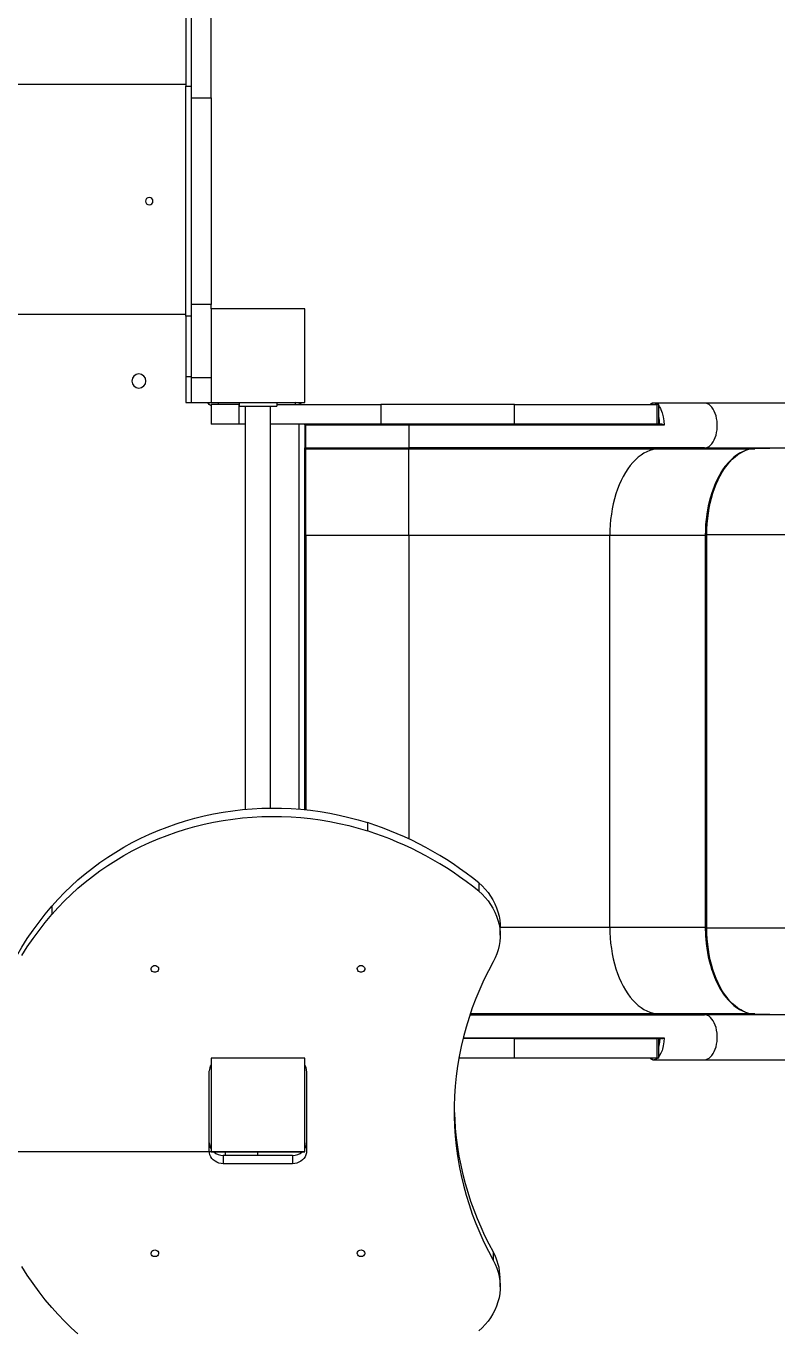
# Model space of a CAD drawing. Header units: millimetres. Extents: x -3852 to 3754, y -3689 to 3034.
# Drawn here: x -119 to 682, y -1707 to -314 of the extents above; entities that cross this region are included whole.
import ezdxf

# ---------------------------------------------------------------- set-up
doc = ezdxf.new("R2010")
doc.units = ezdxf.units.MM
for name, color, linetype in [('DIKOM_ОБЪЕКТ', 7, 'Continuous'), ('DIKOM_РАЗМЕР_ЗОНА', 7, 'Continuous'), ('DIKOM_РАЗМЕР_ОБЪЕКТА', 7, 'Continuous')]:
    doc.layers.add(name, color=color, linetype=linetype)
doc.styles.add('style1', font='arial.ttf', dxfattribs={"width": 0.8})
doc.dimstyles.new('1-50', dxfattribs={"dimtxt": 300, "dimasz": 200, "dimexe": 100, "dimexo": 0, "dimgap": 100, "dimtad": 1, "dimtxsty": 'style1', "dimcen": 200, "dimclrd": 7, "dimclre": 7, "dimclrt": 7, "dimadec": 1, "dimazin": 2, "dimtfac": 1, "dimtmove": 0, "dimatfit": 2, "dimfxl": 0, "dimlwd": 25, "dimlwe": 18, "dimarcsym": 0})

# ---------------------------------------------------------------- blocks, each defined once
blk = doc.blocks.new('*D0')
at = {"layer": 'Defpoints', "color": 0, "transparency": 16777216}
for p in [(-1645.6, 756.6), (2216.6, 747.4), (2216.6, -2337.9)]:
    blk.add_point(p, dxfattribs=at)
at = {"layer": 'DIKOM_РАЗМЕР_ОБЪЕКТА', "color": 7, "lineweight": 18, "transparency": 16777216}
for p, q in [((-1645.6, 756.6), (-1645.6, -2437.9)), ((2216.6, 747.4), (2216.6, -2437.9))]:
    blk.add_line(p, q, dxfattribs=at)
at = {"layer": 'DIKOM_РАЗМЕР_ОБЪЕКТА', "color": 7, "lineweight": 25, "transparency": 16777216}
blk.add_line((-1445.6, -2337.9), (2016.6, -2337.9), dxfattribs=at)
at = {"layer": 'DIKOM_РАЗМЕР_ОБЪЕКТА', "color": 7, "transparency": 16777216}
for points in [[(-1445.6, -2304.6), (-1445.6, -2371.2), (-1645.6, -2337.9)], [(2016.6, -2304.6), (2016.6, -2371.2), (2216.6, -2337.9)]]:
    blk.add_solid(points, dxfattribs=at)
at = {"layer": 'DIKOM_РАЗМЕР_ОБЪЕКТА', "color": 7, "transparency": 16777216, "insert": (156.9, -2084.6), "char_height": 300, "attachment_point": 5, "style": 'style1'}
blk.add_mtext('3900', dxfattribs=at)
blk = doc.blocks.new('*D1')
at = {"layer": 'Defpoints', "color": 0, "transparency": 16777216}
for p in [(-1988.2, 1533.9), (178.5, 1533.9), (178.5, -1516.1)]:
    blk.add_point(p, dxfattribs=at)
at = {"layer": 'DIKOM_РАЗМЕР_ОБЪЕКТА', "color": 7, "lineweight": 18, "transparency": 16777216}
for p, q in [((178.5, 1533.9), (-2088.2, 1533.9)), ((178.5, -1516.1), (-2088.2, -1516.1))]:
    blk.add_line(p, q, dxfattribs=at)
at = {"layer": 'DIKOM_РАЗМЕР_ОБЪЕКТА', "color": 7, "lineweight": 25, "transparency": 16777216}
blk.add_line((-1988.2, -1316.1), (-1988.2, 1333.9), dxfattribs=at)
at = {"layer": 'DIKOM_РАЗМЕР_ОБЪЕКТА', "color": 7, "transparency": 16777216}
for points in [[(-2021.5, 1333.9), (-1954.8, 1333.9), (-1988.2, 1533.9)], [(-2021.5, -1316.1), (-1954.8, -1316.1), (-1988.2, -1516.1)]]:
    blk.add_solid(points, dxfattribs=at)
at = {"layer": 'DIKOM_РАЗМЕР_ОБЪЕКТА', "color": 7, "transparency": 16777216, "insert": (-2241.4, 17.3), "char_height": 300, "attachment_point": 5, "rotation": 90, "style": 'style1'}
blk.add_mtext('3050', dxfattribs=at)
blk = doc.blocks.new('*D2')
at = {"layer": 'Defpoints', "color": 0, "transparency": 16777216}
for p in [(3754.4, 468), (-3145.6, -2016.1), (3754.4, -3589.2)]:
    blk.add_point(p, dxfattribs=at)
at = {"layer": 'DIKOM_РАЗМЕР_ЗОНА', "color": 7, "lineweight": 18, "transparency": 16777216}
for p, q in [((3754.4, 468), (3754.4, -3689.2)), ((-3145.6, -2016.1), (-3145.6, -3689.2))]:
    blk.add_line(p, q, dxfattribs=at)
at = {"layer": 'DIKOM_РАЗМЕР_ЗОНА', "color": 7, "lineweight": 25, "transparency": 16777216}
blk.add_line((-2945.6, -3589.2), (3554.4, -3589.2), dxfattribs=at)
at = {"layer": 'DIKOM_РАЗМЕР_ЗОНА', "color": 7, "transparency": 16777216}
for points in [[(-2945.6, -3555.9), (-2945.6, -3622.5), (-3145.6, -3589.2)], [(3554.4, -3555.9), (3554.4, -3622.5), (3754.4, -3589.2)]]:
    blk.add_solid(points, dxfattribs=at)
at = {"layer": 'DIKOM_РАЗМЕР_ЗОНА', "color": 7, "transparency": 16777216, "insert": (461.9, -3336), "char_height": 300, "attachment_point": 5, "style": 'style1'}
blk.add_mtext('6900', dxfattribs=at)

msp = doc.modelspace()

# ---------------------------------------------------------------- linework, layer by layer
at = {"layer": 'DIKOM_ОБЪЕКТ', "color": 7, "linetype": 'Continuous', "lineweight": 15}
for p, q in [((57.538, -390.867), (57.538, -111.366)), ((78.538, -390.867), (78.538, -111.366)), ((51.538, -123.789), (51.538, -378.445)), ((-594.462, -376.117), (51.538, -376.117)), ((51.538, -623.789), (51.538, -378.445)), ((51.538, -378.445), (57.538, -378.445)), ((57.538, -390.867), (78.538, -390.867)), ((57.538, -611.366), (57.538, -390.867)), ((78.538, -390.867), (78.538, -611.366)), ((78.538, -611.366), (57.538, -611.366)), ((57.538, -689.242), (57.538, -611.366)), ((78.538, -616.117), (78.538, -611.366)), ((51.538, -622.117), (-594.462, -622.117)), ((51.538, -623.789), (51.538, -688.478)), ((57.538, -623.789), (51.538, -623.789)), ((178.538, -616.117), (78.538, -616.117)), ((78.538, -616.117), (78.538, -716.117)), ((178.538, -616.117), (78.538, -616.117)), ((178.538, -716.117), (178.538, -616.117)), ((178.538, -716.117), (178.538, -616.117)), ((51.538, -688.478), (51.538, -716.117)), ((51.538, -688.478), (57.538, -688.478)), ((57.538, -689.242), (78.538, -689.242)), ((57.538, -716.117), (57.538, -689.242)), ((51.538, -716.117), (57.538, -716.117)), ((57.538, -716.117), (78.538, -716.117)), ((78.538, -716.117), (178.538, -716.117)), ((78.538, -718.117), (78.538, -739.117)), ((108.537, -718.117), (78.538, -718.117)), ((86.538, -718.117), (86.538, -716.117)), ((108.537, -739.117), (108.537, -718.117)), ((108.537, -718.117), (108.538, -718.117)), ((108.538, -716.117), (108.538, -720.117)), ((108.538, -720.117), (148.538, -720.117)), ((115.038, -720.117), (115.038, -1150.381)), ((142.038, -1149.014), (142.038, -720.117)), ((148.538, -716.117), (148.538, -720.117)), ((148.538, -718.117), (259.688, -718.117)), ((168.538, -718.117), (168.538, -716.117)), ((259.688, -718.117), (259.688, -739.117)), ((402.439, -718.117), (259.688, -718.117)), ((402.439, -739.117), (402.439, -718.117)), ((402.439, -718.117), (554.299, -718.117)), ((550.135, -716.617), (550.088, -716.617)), ((550.699, -716.617), (550.135, -716.617)), ((604.96, -716.617), (550.699, -716.617)), ((554.299, -718.117), (554.299, -739.117)), ((556.198, -718.117), (554.299, -718.117)), ((556.198, -739.117), (556.198, -718.117)), ((699.163, -716.617), (604.96, -716.617)), ((681.876, -716.617), (642.299, -716.617)), ((108.537, -739.117), (78.538, -739.117)), ((115.038, -739.117), (108.537, -739.117)), ((259.688, -739.117), (142.038, -739.117)), ((172.538, -1150.126), (172.538, -739.117)), ((178.538, -739.942), (178.538, -739.117)), ((178.538, -740.117), (178.538, -763.617)), ((179.538, -740.095), (179.538, -739.117)), ((179.538, -764.617), (179.538, -740.095)), ((289.493, -740.095), (179.538, -740.095)), ((402.439, -739.117), (259.688, -739.117)), ((289.493, -739.117), (289.493, -740.095)), ((289.493, -740.095), (289.493, -764.617)), ((561.982, -740.095), (289.493, -740.095)), ((554.299, -739.117), (402.439, -739.117)), ((556.198, -739.117), (554.299, -739.117)), ((559.42, -739.117), (556.675, -739.117)), ((178.538, -763.617), (178.538, -764.618)), ((178.538, -1150.678), (178.538, -764.443)), ((178.538, -764.618), (178.538, -844.76)), ((179.538, -764.617), (289.493, -764.617)), ((179.538, -765.618), (179.538, -764.617)), ((179.538, -765.618), (289.493, -765.618)), ((179.538, -858.117), (179.538, -765.618)), ((604.96, -764.617), (289.493, -764.617)), ((289.493, -764.617), (289.493, -765.618)), ((289.493, -765.618), (556.78, -765.618)), ((289.493, -858.117), (289.493, -765.618)), ((556.78, -765.618), (604.96, -764.617)), ((556.78, -765.618), (658.825, -765.618)), ((604.96, -764.617), (707.006, -764.617)), ((707.006, -764.617), (658.825, -765.618)), ((647.764, -767.766), (647.95, -767.687)), ((178.538, -858.117), (179.538, -858.117)), ((289.493, -858.117), (179.538, -858.117)), ((179.538, -858.117), (179.538, -1150.78)), ((504.011, -858.117), (289.493, -858.117)), ((289.493, -858.117), (289.493, -1181.915)), ((606.056, -858.117), (504.011, -858.117)), ((504.011, -1276.117), (504.011, -858.117)), ((606.056, -1276.117), (606.056, -858.117)), ((606.269, -858.117), (606.056, -858.117)), ((606.269, -1276.117), (606.269, -858.117)), ((606.816, -857.119), (606.286, -857.119)), ((607.563, -857.119), (606.816, -857.119)), ((606.816, -857.119), (606.816, -1277.115)), ((607.563, -857.119), (762.863, -857.119)), ((607.563, -1277.115), (607.563, -857.119)), ((245.314, -1164.567), (245.314, -1173.447)), ((364.091, -1228.955), (364.091, -1237.835)), ((-91.354, -1253.719), (-91.354, -1262.599)), ((386.987, -1284.759), (386.987, -1275.879)), ((386.987, -1276.117), (504.011, -1276.117)), ((504.011, -1276.117), (606.056, -1276.117)), ((606.056, -1276.117), (606.269, -1276.117)), ((606.277, -1277.115), (606.816, -1277.115)), ((606.816, -1277.115), (607.563, -1277.115)), ((762.863, -1277.115), (607.563, -1277.115)), ((354.792, -1369.617), (604.96, -1369.617)), ((556.78, -1368.616), (355.127, -1368.616)), ((604.96, -1369.617), (556.78, -1368.616)), ((658.825, -1368.616), (556.78, -1368.616)), ((707.006, -1369.617), (604.96, -1369.617)), ((658.825, -1368.616), (707.006, -1369.617)), ((402.439, -1395.117), (347.422, -1395.117)), ((347.664, -1394.139), (561.982, -1394.139)), ((402.439, -1416.117), (402.439, -1395.117)), ((402.439, -1395.117), (554.299, -1395.117)), ((554.299, -1395.117), (554.299, -1416.117)), ((556.198, -1395.117), (554.299, -1395.117)), ((556.198, -1416.117), (556.198, -1395.117)), ((559.42, -1395.117), (556.674, -1395.117)), ((178.538, -1416.117), (78.538, -1416.117)), ((78.538, -1416.117), (78.538, -1516.117)), ((178.538, -1516.117), (178.538, -1416.117)), ((402.439, -1416.117), (342.989, -1416.117)), ((554.299, -1416.117), (402.439, -1416.117)), ((550.088, -1417.617), (550.135, -1417.617)), ((550.135, -1417.617), (550.699, -1417.617)), ((550.699, -1417.617), (604.96, -1417.617)), ((556.198, -1416.117), (554.299, -1416.117)), ((604.96, -1417.617), (699.163, -1417.617)), ((642.299, -1417.617), (681.876, -1417.617)), ((76.538, -1515.012), (76.538, -1429.898)), ((180.538, -1429.898), (180.538, -1515.012)), ((78.538, -1516.117), (178.538, -1516.117)), ((94.033, -1519.725), (94.033, -1516.117)), ((128.538, -1519.725), (128.538, -1516.117)), ((91.538, -1519.725), (91.538, -1528.605)), ((165.538, -1519.725), (91.538, -1519.725)), ((165.538, -1528.605), (91.538, -1528.605)), ((165.538, -1519.725), (165.538, -1528.605)), ((379.581, -1622.873), (379.581, -1631.753)), ((386.987, -1660.151), (386.987, -1651.271))]:
    msp.add_line(p, q, dxfattribs=at)
at = {"layer": 'DIKOM_ОБЪЕКТ', "color": 7, "linetype": 'Continuous', "lineweight": 15, "flags": 128}
for points in [[(78.538, -719.559), (76.638, -718.016), (75.095, -716.117)], [(556.198, -719.66), (556.222, -719.686), (556.911, -720.579), (557.534, -721.518), (558.092, -722.482), (558.588, -723.454), (560.036, -727.136), (561.092, -731.259), (561.739, -735.639), (561.982, -740.095)], [(604.96, -764.617), (606.685, -764.428), (608.384, -763.863), (610.028, -762.932), (611.592, -761.648), (613.051, -760.033), (614.383, -758.112), (615.567, -755.915), (616.583, -753.477), (617.416, -750.836), (618.052, -748.033), (618.482, -745.114), (618.699, -742.124), (618.699, -739.11), (618.482, -736.12), (618.052, -733.201), (617.416, -730.398), (616.583, -727.757), (615.567, -725.319), (614.383, -723.122), (613.051, -721.201), (611.592, -719.586), (610.028, -718.302), (608.384, -717.371), (606.685, -716.806), (604.96, -716.617)], [(556.198, -732.696), (556.622, -735.386), (556.857, -739.117)], [(321.983, -764.795), (321.729, -764.813), (320.997, -764.829), (319.868, -764.842), (318.47, -764.85), (316.962, -764.852), (315.512, -764.847), (314.284, -764.838), (313.417, -764.823), (313.008, -764.806), (312.983, -764.801), (313.237, -764.783), (313.969, -764.767), (315.098, -764.754), (316.495, -764.746), (318.004, -764.744), (319.454, -764.749), (320.682, -764.758), (321.549, -764.772), (321.958, -764.789), (321.983, -764.795)], [(423.376, -764.785), (423.122, -764.803), (422.39, -764.82), (421.261, -764.835), (419.863, -764.846), (418.354, -764.851), (416.904, -764.85), (415.676, -764.844), (414.809, -764.832), (414.401, -764.816), (414.376, -764.811), (414.629, -764.793), (415.362, -764.775), (416.491, -764.761), (417.888, -764.75), (419.397, -764.745), (420.847, -764.745), (422.075, -764.752), (422.942, -764.764), (423.351, -764.779), (423.376, -764.785)], [(556.78, -765.618), (553.46, -765.831), (550.155, -766.405), (546.877, -767.339), (543.639, -768.628), (540.453, -770.269), (537.333, -772.253), (534.29, -774.574), (531.336, -777.223), (528.483, -780.189), (525.742, -783.46), (523.124, -787.023), (520.639, -790.866), (518.296, -794.971), (516.106, -799.325), (514.076, -803.909), (512.215, -808.705), (510.529, -813.695), (509.026, -818.859), (507.711, -824.177), (506.59, -829.628), (505.666, -835.191), (504.944, -840.843), (504.426, -846.563), (504.115, -852.329), (504.011, -858.117)], [(520.014, -764.775), (519.761, -764.792), (519.028, -764.81), (517.899, -764.827), (516.502, -764.84), (514.993, -764.849), (513.543, -764.852), (512.315, -764.848), (511.448, -764.839), (511.039, -764.825), (511.014, -764.82), (511.268, -764.803), (512, -764.785), (513.129, -764.769), (514.527, -764.755), (516.036, -764.747), (517.486, -764.744), (518.714, -764.748), (519.581, -764.757), (519.989, -764.77), (520.014, -764.775)], [(658.825, -765.618), (655.506, -765.831), (652.201, -766.405), (648.923, -767.339), (645.684, -768.628), (642.499, -770.269), (639.378, -772.253), (636.335, -774.574), (633.381, -777.223), (630.528, -780.189), (627.84, -783.393)], [(607.563, -857.119), (607.666, -851.364), (607.976, -845.631), (608.491, -839.944), (609.208, -834.324), (610.126, -828.793), (611.241, -823.373), (612.548, -818.086), (614.042, -812.951), (615.717, -807.989), (617.567, -803.22), (619.585, -798.661), (621.762, -794.332), (624.09, -790.249), (626.561, -786.427), (629.163, -782.883), (631.888, -779.629), (634.723, -776.678), (637.66, -774.043), (640.685, -771.733), (643.787, -769.758), (646.954, -768.124), (647.764, -767.766)], [(627.84, -783.393), (627.788, -783.46), (625.169, -787.023), (622.684, -790.866), (620.342, -794.971), (618.151, -799.325), (616.122, -803.909), (614.26, -808.705), (612.575, -813.695), (611.072, -818.859), (609.757, -824.177), (608.635, -829.628), (607.712, -835.191), (606.989, -840.843), (606.472, -846.563), (606.16, -852.329), (606.056, -858.117)], [(606.269, -858.117), (606.36, -852.72), (606.45, -850.489), (606.667, -846.806), (606.981, -842.998), (607.419, -838.943), (607.985, -834.756), (608.685, -830.491), (609.521, -826.195), (610.494, -821.904), (611.603, -817.651), (612.846, -813.46), (614.22, -809.354), (615.723, -805.354), (617.35, -801.476), (619.097, -797.738), (620.959, -794.154), (622.93, -790.737), (625.005, -787.498), (627.18, -784.448), (628.072, -783.326)], [(623.841, -789.311), (623.396, -790.036), (621.06, -794.132), (618.876, -798.475), (616.852, -803.048), (614.996, -807.833), (613.315, -812.81), (611.817, -817.961), (610.505, -823.266), (609.387, -828.703), (608.466, -834.251), (607.746, -839.889), (607.23, -845.595), (606.92, -851.345), (606.816, -857.119)], [(-91.354, -1253.719), (-84.816, -1246.384), (-78, -1239.259), (-70.916, -1232.352), (-63.572, -1225.672), (-55.977, -1219.226), (-48.139, -1213.024), (-40.069, -1207.071), (-31.776, -1201.376), (-23.27, -1195.944), (-14.561, -1190.784), (-5.66, -1185.9), (3.422, -1181.298), (12.675, -1176.985), (22.088, -1172.965), (31.649, -1169.244), (41.346, -1165.825), (51.169, -1162.713), (61.105, -1159.912), (71.142, -1157.424), (81.268, -1155.254), (91.471, -1153.403), (101.739, -1151.873), (112.059, -1150.668), (122.419, -1149.787), (132.806, -1149.233), (143.209, -1149.005), (153.614, -1149.104), (164.009, -1149.531), (174.381, -1150.283), (184.718, -1151.362), (195.008, -1152.764), (205.238, -1154.489), (215.396, -1156.535), (225.469, -1158.898), (235.446, -1161.577), (245.314, -1164.567)], [(-91.354, -1262.599), (-84.816, -1255.264), (-78, -1248.138), (-70.916, -1241.231), (-63.572, -1234.551), (-55.977, -1228.106), (-48.139, -1221.903), (-40.069, -1215.951), (-31.776, -1210.255), (-23.27, -1204.824), (-14.561, -1199.663), (-5.66, -1194.779), (3.422, -1190.178), (12.675, -1185.865), (22.088, -1181.845), (31.649, -1178.124), (41.346, -1174.705), (51.169, -1171.593), (61.105, -1168.791), (71.142, -1166.304), (81.268, -1164.133), (91.471, -1162.282), (101.739, -1160.753), (112.059, -1159.548), (122.419, -1158.667), (132.806, -1158.112), (143.209, -1157.885), (153.614, -1157.984), (164.009, -1158.41), (174.381, -1159.163), (184.718, -1160.241), (195.008, -1161.644), (205.238, -1163.369), (215.396, -1165.414), (225.469, -1167.778), (235.446, -1170.456), (245.314, -1173.447)], [(364.091, -1228.955), (367.696, -1232.15), (371.038, -1235.571), (374.099, -1239.201), (376.865, -1243.022), (379.319, -1247.013), (381.451, -1251.154), (383.247, -1255.423), (384.7, -1259.798), (385.802, -1264.257), (386.547, -1268.776), (386.931, -1273.332), (386.987, -1275.879)], [(364.091, -1237.835), (367.696, -1241.029), (371.038, -1244.451), (374.099, -1248.081), (376.865, -1251.902), (379.319, -1255.893), (381.451, -1260.034), (383.247, -1264.303), (384.7, -1268.678), (385.802, -1273.137), (386.547, -1277.656), (386.931, -1282.212), (386.951, -1286.781), (386.609, -1291.34), (385.906, -1295.864), (384.845, -1300.331), (383.432, -1304.717), (381.674, -1309), (379.581, -1313.156)], [(-170.951, -1463.575), (-170.907, -1458.319), (-170.55, -1447.812), (-169.836, -1437.32), (-168.765, -1426.854), (-167.34, -1416.421), (-165.561, -1406.034), (-163.43, -1395.701), (-160.948, -1385.433), (-158.119, -1375.238), (-154.945, -1365.128), (-151.429, -1355.11), (-147.574, -1345.196), (-143.384, -1335.394), (-138.863, -1325.713), (-134.015, -1316.164), (-128.845, -1306.754), (-123.358, -1297.492), (-117.558, -1288.389), (-111.452, -1279.451), (-105.046, -1270.688), (-98.344, -1262.108), (-91.354, -1253.719)], [(-123.358, -1306.372), (-117.558, -1297.268), (-111.452, -1288.331), (-105.046, -1279.568), (-98.344, -1270.988), (-91.354, -1262.599)], [(504.011, -1276.117), (504.115, -1281.905), (504.426, -1287.671), (504.944, -1293.391), (505.666, -1299.043), (506.59, -1304.606), (507.711, -1310.057), (509.026, -1315.375), (510.529, -1320.539), (512.215, -1325.529), (514.076, -1330.325), (516.106, -1334.909), (518.296, -1339.262), (520.639, -1343.368), (523.124, -1347.211), (525.742, -1350.774), (528.483, -1354.045), (531.336, -1357.011), (534.29, -1359.66), (537.333, -1361.981), (540.453, -1363.965), (543.639, -1365.605), (546.877, -1366.895), (550.155, -1367.829), (553.46, -1368.403), (556.78, -1368.616)], [(606.056, -1276.117), (606.16, -1281.905), (606.472, -1287.671), (606.989, -1293.391), (607.712, -1299.043), (608.635, -1304.606), (609.757, -1310.057), (611.072, -1315.375), (612.575, -1320.539), (614.26, -1325.529), (616.122, -1330.325), (618.151, -1334.909), (620.342, -1339.262), (622.684, -1343.368), (624.549, -1346.296)], [(624.893, -1346.525), (623.848, -1344.973), (621.748, -1341.491), (619.76, -1337.815), (617.891, -1333.957), (616.146, -1329.928), (614.531, -1325.743), (613.05, -1321.416), (611.709, -1316.962), (610.511, -1312.4), (609.461, -1307.751), (608.561, -1303.041), (607.815, -1298.31), (607.226, -1293.628), (606.799, -1289.168), (606.535, -1285.373), (606.388, -1282.318), (606.29, -1278.71), (606.269, -1276.117)], [(606.816, -1277.115), (606.92, -1282.888), (607.23, -1288.639), (607.746, -1294.344), (608.466, -1299.982), (609.387, -1305.531), (610.505, -1310.968), (611.817, -1316.272), (613.315, -1321.424), (614.996, -1326.401), (616.852, -1331.186), (618.876, -1335.759), (621.06, -1340.102), (623.396, -1344.198), (624.388, -1345.791)], [(646.839, -1366.057), (643.787, -1364.476), (640.685, -1362.501), (637.66, -1360.191), (634.723, -1357.555), (631.888, -1354.605), (629.163, -1351.351), (626.561, -1347.807), (624.09, -1343.985), (621.762, -1339.902), (619.585, -1335.572), (617.567, -1331.014), (615.717, -1326.245), (614.042, -1321.283), (612.548, -1316.148), (611.241, -1310.861), (610.126, -1305.441), (609.208, -1299.91), (608.491, -1294.29), (607.976, -1288.602), (607.666, -1282.87), (607.563, -1277.115)], [(18.538, -1317.006), (19.717, -1317.167), (20.791, -1317.636), (21.665, -1318.371), (22.261, -1319.307), (22.527, -1320.36), (22.438, -1321.438), (22.002, -1322.443), (21.259, -1323.288), (20.273, -1323.897), (19.134, -1324.215), (17.942, -1324.215), (16.802, -1323.897), (15.817, -1323.288), (15.074, -1322.443), (14.638, -1321.438), (14.549, -1320.36), (14.814, -1319.307), (15.411, -1318.371), (16.285, -1317.636), (17.359, -1317.167), (18.538, -1317.006)], [(238.538, -1317.006), (239.717, -1317.167), (240.791, -1317.636), (241.665, -1318.371), (242.261, -1319.307), (242.527, -1320.36), (242.438, -1321.438), (242.002, -1322.443), (241.259, -1323.288), (240.273, -1323.897), (239.134, -1324.215), (237.942, -1324.215), (236.802, -1323.897), (235.817, -1323.288), (235.074, -1322.443), (234.638, -1321.438), (234.549, -1320.36), (234.814, -1319.307), (235.411, -1318.371), (236.285, -1317.636), (237.359, -1317.167), (238.538, -1317.006)], [(379.581, -1313.156), (374.475, -1322.755), (369.689, -1332.488), (365.226, -1342.346), (361.091, -1352.321), (357.287, -1362.403), (353.819, -1372.584), (350.688, -1382.855), (347.898, -1393.206), (345.451, -1403.628), (343.35, -1414.112), (341.596, -1424.649), (340.191, -1435.228), (339.136, -1445.84), (338.432, -1456.476), (338.08, -1467.127), (338.08, -1477.782), (338.432, -1488.433), (339.136, -1499.069), (340.191, -1509.682), (341.596, -1520.261), (343.35, -1530.797), (345.451, -1541.281), (347.898, -1551.703), (350.688, -1562.054), (353.819, -1572.325), (357.287, -1582.506), (361.091, -1592.589), (365.226, -1602.564), (369.689, -1612.422), (374.475, -1622.155), (379.581, -1631.753)], [(624.549, -1346.296), (625.169, -1347.211), (627.788, -1350.774), (630.528, -1354.045), (633.381, -1357.011), (636.335, -1359.66), (639.378, -1361.981), (642.499, -1363.965), (645.684, -1365.605), (648.923, -1366.895), (652.201, -1367.829), (655.506, -1368.403), (658.825, -1368.616)], [(423.376, -1369.449), (423.122, -1369.465), (422.39, -1369.479), (421.261, -1369.487), (419.863, -1369.489), (418.355, -1369.486), (416.905, -1369.477), (415.677, -1369.463), (414.809, -1369.447), (414.401, -1369.429), (414.376, -1369.423), (414.629, -1369.407), (415.362, -1369.393), (416.491, -1369.385), (417.888, -1369.382), (419.397, -1369.386), (420.847, -1369.395), (422.075, -1369.409), (422.942, -1369.426), (423.351, -1369.444), (423.376, -1369.449)], [(520.014, -1369.459), (519.761, -1369.473), (519.028, -1369.484), (517.9, -1369.489), (516.502, -1369.488), (514.993, -1369.482), (513.543, -1369.47), (512.315, -1369.454), (511.448, -1369.436), (511.039, -1369.419), (511.014, -1369.413), (511.268, -1369.398), (512, -1369.388), (513.129, -1369.383), (514.526, -1369.383), (516.035, -1369.39), (517.485, -1369.402), (518.713, -1369.418), (519.58, -1369.436), (519.989, -1369.453), (520.014, -1369.459)], [(604.96, -1417.617), (606.685, -1417.428), (608.384, -1416.863), (610.028, -1415.932), (611.592, -1414.648), (613.051, -1413.033), (614.383, -1411.112), (615.567, -1408.915), (616.583, -1406.477), (617.416, -1403.836), (618.052, -1401.033), (618.482, -1398.114), (618.699, -1395.124), (618.699, -1392.11), (618.482, -1389.12), (618.052, -1386.201), (617.416, -1383.398), (616.583, -1380.757), (615.567, -1378.319), (614.383, -1376.122), (613.051, -1374.201), (611.592, -1372.586), (610.028, -1371.302), (608.384, -1370.371), (606.685, -1369.806), (604.96, -1369.617)], [(647.95, -1366.547), (646.954, -1366.109), (646.839, -1366.057)], [(561.982, -1394.139), (561.74, -1398.593), (561.093, -1402.97), (560.72, -1404.659), (560.281, -1406.297), (559.78, -1407.869), (559.216, -1409.365), (558.592, -1410.772), (557.234, -1413.184), (556.198, -1414.466)], [(556.684, -1394.918), (556.508, -1398.168), (556.198, -1400.531)], [(557.343, -1395.117), (557.04, -1398.94), (556.414, -1402.54), (556.198, -1403.305)], [(556.198, -1401.538), (556.622, -1398.848), (556.857, -1395.117)], [(91.538, -1528.605), (89.191, -1528.437), (86.903, -1527.939), (84.728, -1527.123), (82.721, -1526.009), (80.931, -1524.623), (79.403, -1523.001), (78.173, -1521.183), (77.272, -1519.212), (76.723, -1517.138), (76.538, -1515.012)], [(180.538, -1515.012), (180.353, -1517.138), (179.804, -1519.212), (178.903, -1521.183), (177.673, -1523.001), (176.145, -1524.623), (174.355, -1526.009), (172.348, -1527.123), (170.173, -1527.939), (167.884, -1528.437), (165.538, -1528.605)], [(18.538, -1620.654), (19.717, -1620.815), (20.791, -1621.284), (21.665, -1622.019), (22.261, -1622.954), (22.527, -1624.008), (22.438, -1625.085), (22.002, -1626.091), (21.259, -1626.936), (20.273, -1627.544), (19.134, -1627.863), (17.942, -1627.863), (16.802, -1627.544), (15.817, -1626.936), (15.074, -1626.091), (14.638, -1625.085), (14.549, -1624.008), (14.814, -1622.954), (15.411, -1622.019), (16.285, -1621.284), (17.359, -1620.815), (18.538, -1620.654)], [(238.538, -1620.654), (239.717, -1620.815), (240.791, -1621.284), (241.665, -1622.019), (242.261, -1622.954), (242.527, -1624.008), (242.438, -1625.085), (242.002, -1626.091), (241.259, -1626.936), (240.273, -1627.544), (239.134, -1627.863), (237.942, -1627.863), (236.802, -1627.544), (235.817, -1626.936), (235.074, -1626.091), (234.638, -1625.085), (234.549, -1624.008), (234.814, -1622.954), (235.411, -1622.019), (236.285, -1621.284), (237.359, -1620.815), (238.538, -1620.654)], [(-91.354, -1682.311), (-98.344, -1673.922), (-105.046, -1665.342), (-111.452, -1656.579), (-117.558, -1647.641), (-123.358, -1638.537)], [(379.581, -1631.753), (381.674, -1635.91), (383.432, -1640.192), (384.845, -1644.578), (385.906, -1649.045), (386.609, -1653.57), (386.951, -1658.128), (386.931, -1662.698), (386.547, -1667.254), (385.802, -1671.773), (384.7, -1676.231), (383.247, -1680.607), (381.451, -1684.876), (379.319, -1689.017), (376.865, -1693.008), (374.099, -1696.829), (371.038, -1700.459), (367.696, -1703.88), (364.091, -1707.075)], [(-63.572, -1710.358), (-70.916, -1703.678), (-78, -1696.771), (-84.816, -1689.646), (-91.354, -1682.311)]]:
    msp.add_lwpolyline(points, dxfattribs=at)
at = {"layer": 'DIKOM_ОБЪЕКТ', "color": 7, "linetype": 'Continuous', "lineweight": 15, "extrusion": (-4.55739e-17, 3.84223e-15, -1)}
msp.add_circle((-12.538, -501.117), 4, dxfattribs=at)
at = {"layer": 'DIKOM_ОБЪЕКТ', "color": 7, "linetype": 'Continuous', "lineweight": 15, "extrusion": (0, 3.76823e-15, -1)}
msp.add_circle((-1.538, -693.117), 7.5, dxfattribs=at)
at = {"layer": 'DIKOM_ОБЪЕКТ', "color": 7, "linetype": 'Continuous', "lineweight": 15}
for centre, radius, start, end in [((168.538, -726.117), 10, 53.130102, 90), ((550.088, -720.017), 3.4, 90, 146.025524), ((550.224, -719.561), 2.956, 91.734896, 150.761302), ((550.789, -719.561), 2.956, 91.734896, 150.761302), ((550.809, -721.836), 5.221, 45.730196, 91.201748), ((519.192, -740.215), 38.167, 1.648579, 14.16694), ((520.931, -739.665), 35.755, 0.559122, 9.477233), ((179.538, -740.117), 1, 90, 180), ((179.253, -753.199), 13.106, 88.756701, 93.129924), ((559.17, -743.381), 4.325, 49.434847, 86.680356), ((179.538, -763.617), 1, 180.046256, 269.999821), ((179.538, -764.618), 1, 180.229214, 270.000359), ((136.853, -1506.783), 358.992, 50.729105, 72.414614), ((136.853, -1515.663), 358.992, 50.729105, 72.414614), ((559.17, -1390.853), 4.325, 273.319503, 310.565353), ((550.088, -1414.217), 3.4, 213.974476, 270), ((550.192, -1414.727), 2.901, 208.632581, 268.875638), ((550.756, -1414.727), 2.901, 208.632581, 268.875638), ((550.675, -1412.049), 5.568, 270.252791, 312.725856), ((89.216, -1429.959), 12.683, 147.348713, 178.521377), ((167.86, -1429.959), 12.683, 1.478623, 32.651287), ((666.643, -1462.778), 328.687, 181.485332, 209.148517), ((89.216, -1506.071), 12.683, 181.478623, 212.651287), ((91.392, -1503.928), 15.797, 230.576505, 270.529719), ((165.629, -1503.779), 15.947, 269.671615, 309.236663), ((167.86, -1506.071), 12.683, 327.348713, 358.521377), ((328.621, -1651.353), 58.378, 1.166937, 29.199313)]:
    msp.add_arc(centre, radius, start, end, dxfattribs=at)
msp.add_ellipse((215.483, -764.798), major_axis=(4.5, 0), ratio=0.01192085, dxfattribs=at)

# ---------------------------------------------------------------- dimensions: what is measured, and where the dimension line sits
at = {"layer": 'DIKOM_РАЗМЕР_ЗОНА'}
dim = msp.add_linear_dim(base=(3754.427, -3589.192), p1=(-3145.573, -2016.117), p2=(3754.427, 468.045), dimstyle='1-50', dxfattribs=at)
dim.commit()
dim.dimension.update_dxf_attribs({"geometry": '*D2', "text_midpoint": (461.883, -3589.192), "dimtype": 160})
at = {"layer": 'DIKOM_РАЗМЕР_ОБЪЕКТА'}
dim = msp.add_linear_dim(base=(-1988.157, 1533.883), p1=(178.538, -1516.117), p2=(178.538, 1533.883), angle=90, dimstyle='1-50', dxfattribs=at)
dim.commit()
dim.dimension.update_dxf_attribs({"geometry": '*D1', "text_midpoint": (-1988.157, 17.255), "dimtype": 160})
dim = msp.add_linear_dim(base=(2216.649, -2337.904), p1=(-1645.573, 756.639), p2=(2216.649, 747.383), text='3900', dimstyle='1-50', dxfattribs=at)
dim.commit()
dim.dimension.update_dxf_attribs({"geometry": '*D0', "text_midpoint": (156.888, -2337.904), "dimtype": 160})

doc.saveas('drawing.dxf')
